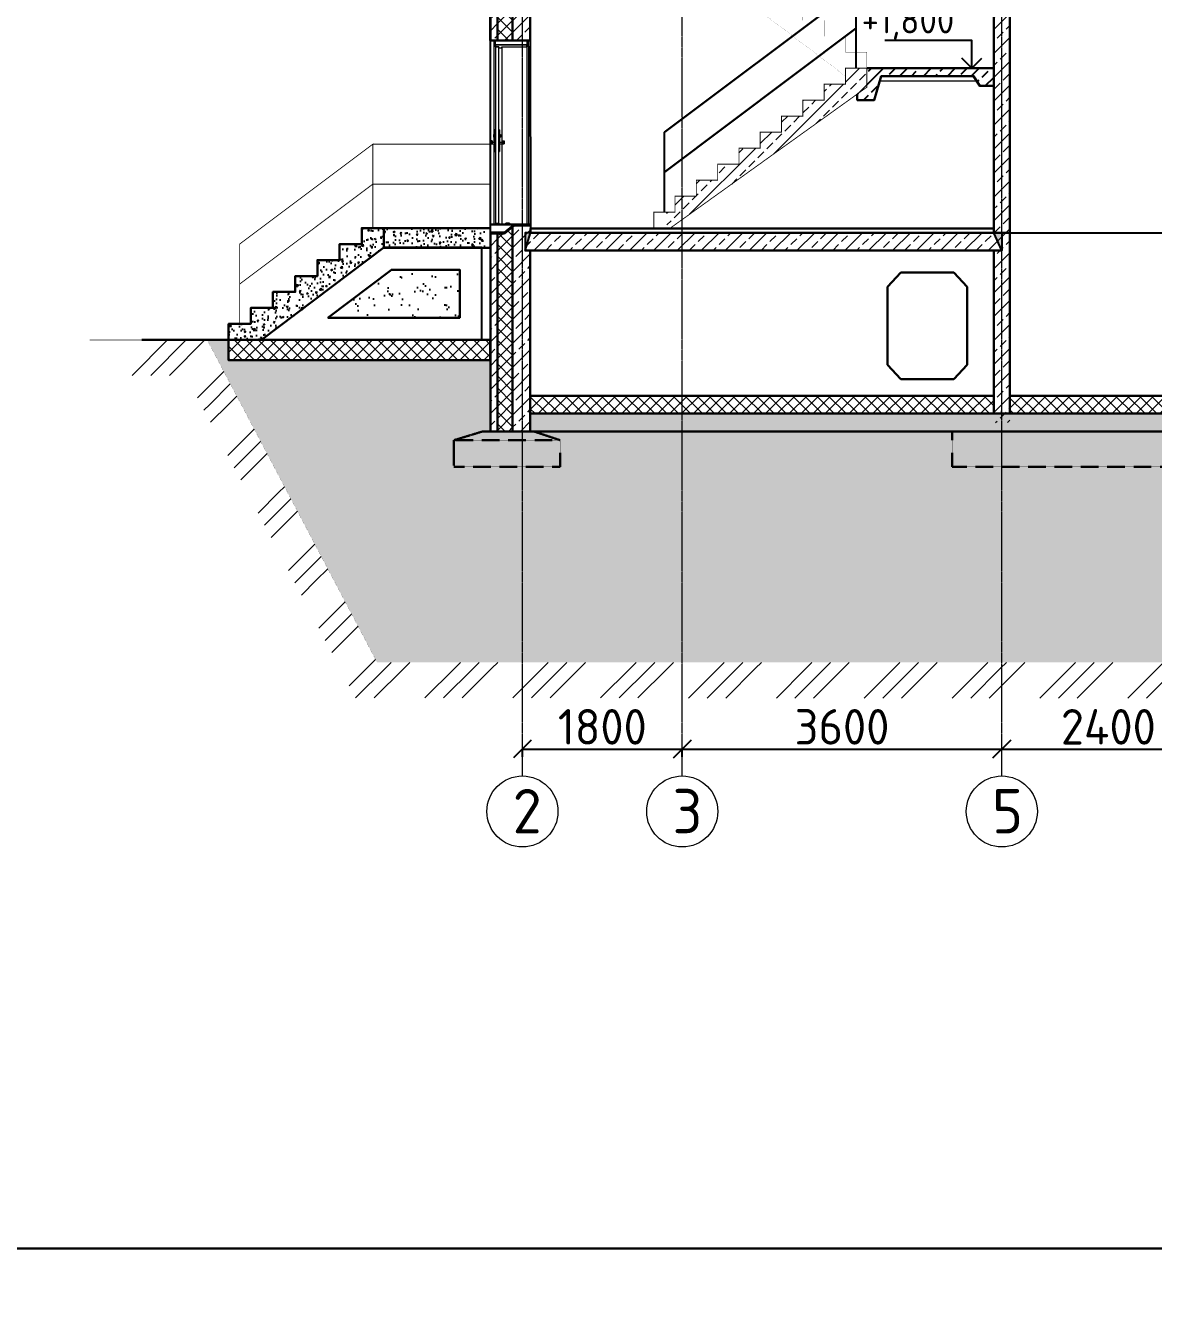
# Model space of a CAD drawing. Header units: millimetres. Extents: x -10163 to 1081624, y -5450 to 230390.
# Drawn here: x 362459 to 375158, y 43949 to 58468 of the extents above; entities that cross this region are included whole.
import ezdxf

# ---------------------------------------------------------------- set-up
doc = ezdxf.new("R2010")
doc.units = ezdxf.units.MM
doc.header["$PDMODE"] = 35
doc.linetypes.add('HIDDEN', pattern=[0.375, 0.25, -0.125])
doc.linetypes.add('Штрих-пунктир', pattern=[24, 20, -1.5, 1, -1.5])
for name, color, linetype, lineweight in [('0.09', 40, 'Continuous', 9), ('0.3', 40, 'Continuous', 30), ('A-DOOR', 250, 'Continuous', 9), ('A-DOOR-FRAM', 250, 'Continuous', 18)]:
    doc.layers.add(name, color=color, linetype=linetype, lineweight=lineweight)
doc.layers.add('0л_штриховка', color=7, linetype='Continuous', lineweight=9, transparency=0.2)
for name, color, linetype in [('0разрез', 7, 'Continuous'), ('Анкеровка', 30, 'Continuous'), ('Выноски', 130, 'Continuous'), ('заливка стен', 41, 'Continuous'), ('норм двкри', 60, 'Continuous'), ('Оси 2', 253, 'Continuous'), ('Стены1', 120, 'Continuous'), ('Фундамент', 30, 'Continuous'), ('Фундаменты', 40, 'Continuous')]:
    doc.layers.add(name, color=color, linetype=linetype)
doc.styles.add('ГОСТ', font='GOST Common.ttf', dxfattribs={"height": 400})
doc.dimstyles.new('ГОСТ', dxfattribs={"dimtxt": 400, "dimasz": 200, "dimexe": 0.18, "dimexo": 0.0625, "dimgap": 50, "dimtad": 1, "dimdec": 0, "dimzin": 0, "dimdsep": 46, "dimtxsty": 'ГОСТ', "dimblk": 'OBLIQUE', "dimcen": 0.09, "dimadec": 0, "dimazin": 0, "dimtfac": 1, "dimtdec": 0, "dimtofl": 0, "dimtmove": 0, "dimatfit": 3, "dimldrblk": 'NONE', "dimfxl": 1, "dimtolj": 1, "dimtzin": 0, "dimarcsym": 0})
pattern_1 = [(37.5, (-3941.53, -242.98), (-8.00016, 244.70662), [0, -193.04, 0, -215.9, 0, -206.375]), (7.5, (-3941.53, -242.98), (224.76164, 358.41255), [0, -104.14, 0, -173.99, 0, -66.675]), (327.5, (-4097.74, -242.98), (395.49619, 0.71859), [0, -63.5, 0, -228.6, 0, -298.45]), (317.5, (-4097.74, -242.98), (381.77823, 111.46466), [0, -31.75, 0, -149.86, 0, -171.45])]

# ---------------------------------------------------------------- blocks, each defined once
blk = doc.blocks.new('Дверь-Наружная-Двойная-Полное остекление-Деревянный_фасад - 1500 x 2000 мм-347512-Сечение 0')
at = {"layer": 'A-DOOR'}
for p, q in [((-10994, 2063), (-10994, 2006)), ((-10974, 2063), (-10994, 2063)), ((-10974, 2025), (-10974, 2063)), ((-10624, 2063), (-10624, 2025)), ((-10604, 2063), (-10624, 2063)), ((-10604, 2006), (-10604, 2063)), ((-10994, 2006), (-10974, 2006)), ((-10994, 2006), (-10994, 1012)), ((-10974, 2006), (-10974, 2019)), ((-10624, 2019), (-10624, 2006)), ((-10624, 2006), (-10604, 2006)), ((-10604, 2006), (-10604, 0)), ((-10974, 1064), (-10984, 1064)), ((-10984, 1039), (-10984, 1064)), ((-10984, 844), (-10984, 1039)), ((-10929, 1064), (-10939, 1064)), ((-10929, 1064), (-10929, 1039)), ((-10929, 1039), (-10929, 844)), ((-11034, 937), (-11034, 939)), ((-11014, 939), (-11034, 939)), ((-11034, 927), (-11034, 937)), ((-11014, 937), (-11034, 937)), ((-11034, 914), (-11034, 927)), ((-11014, 927), (-11034, 927)), ((-11034, 906), (-11034, 914)), ((-11034, 914), (-11014, 914)), ((-11034, 906), (-11014, 906)), ((-11014, 939), (-11014, 937)), ((-11014, 937), (-11014, 927)), ((-11014, 927), (-11014, 914)), ((-10984, 922), (-11014, 922)), ((-11014, 914), (-11014, 912)), ((-11014, 912), (-11014, 914)), ((-11014, 912), (-11014, 911)), ((-11014, 911), (-11014, 912)), ((-11014, 910), (-11014, 909)), ((-11014, 909), (-11014, 910)), ((-11014, 908), (-11014, 907)), ((-11014, 907), (-11014, 907)), ((-11014, 906), (-10984, 906)), ((-10994, 1005), (-10994, 1012)), ((-10994, 1012), (-10984, 1012)), ((-10984, 1005), (-10994, 1005)), ((-10994, 997), (-10994, 1005)), ((-10994, 989), (-10994, 997)), ((-10994, 989), (-10984, 989)), ((-10994, 982), (-10994, 989)), ((-10984, 982), (-10994, 982)), ((-10994, 982), (-10994, 922)), ((-10994, 907), (-10994, 0)), ((-10929, 1012), (-10919, 1012)), ((-10929, 982), (-10919, 982)), ((-10899, 922), (-10929, 922)), ((-10929, 906), (-10899, 906)), ((-10919, 1012), (-10919, 982)), ((-10899, 937), (-10899, 939)), ((-10899, 939), (-10879, 939)), ((-10899, 927), (-10899, 937)), ((-10899, 937), (-10879, 937)), ((-10899, 914), (-10899, 927)), ((-10899, 927), (-10879, 927)), ((-10899, 912), (-10899, 914)), ((-10899, 914), (-10879, 914)), ((-10899, 914), (-10899, 912)), ((-10899, 911), (-10899, 912)), ((-10899, 912), (-10899, 911)), ((-10899, 909), (-10899, 910)), ((-10899, 910), (-10899, 909)), ((-10899, 907), (-10899, 908)), ((-10899, 907), (-10899, 907)), ((-10899, 906), (-10879, 906)), ((-10879, 939), (-10879, 937)), ((-10879, 937), (-10879, 927)), ((-10879, 927), (-10879, 914)), ((-10879, 914), (-10879, 906)), ((-10984, 819), (-10984, 844)), ((-10984, 819), (-10974, 819)), ((-10939, 819), (-10929, 819)), ((-10929, 844), (-10929, 819)), ((-10856, 15), (-10882, 0)), ((-10821, 15), (-10856, 15)), ((-10796, 0), (-10821, 15)), ((-10882, 0), (-10796, 0))]:
    blk.add_line(p, q, dxfattribs=at)
at = {"layer": 'A-DOOR', "lineweight": 18}
for p, q in [((-10974, 2000), (-10974, 15)), ((-10939, 2000), (-10974, 2000)), ((-10939, 15), (-10939, 2000)), ((-10974, 15), (-10939, 15))]:
    blk.add_line(p, q, dxfattribs=at)
at = {"layer": 'A-DOOR-FRAM'}
for p, q in [((-10974, 2019), (-10974, 2025)), ((-10974, 2025), (-10624, 2025)), ((-10624, 2019), (-10974, 2019)), ((-10974, 2019), (-10974, 2000)), ((-10974, 2000), (-10939, 2000)), ((-10939, 2000), (-10939, 1987)), ((-10939, 1987), (-10904, 1987)), ((-10904, 1987), (-10904, 2000)), ((-10904, 2000), (-10624, 2000)), ((-10624, 2025), (-10624, 2019)), ((-10624, 2000), (-10624, 2019))]:
    blk.add_line(p, q, dxfattribs=at)
at = {"layer": 'A-DOOR-FRAM', "lineweight": 9}
for p, q in [((-10904, 1987), (-10904, 922)), ((-10624, 2000), (-10624, 0)), ((-10904, 907), (-10904, 0)), ((-10974, 15), (-10974, 0)), ((-10939, 15), (-10939, 0))]:
    blk.add_line(p, q, dxfattribs=at)
blk = doc.blocks.new('_Oblique')
at = {"color": 0, "linetype": 'ByBlock', "lineweight": -2}
blk.add_line((-0.5, -0.5), (0.5, 0.5), dxfattribs=at)
blk = doc.blocks.new('*D1026')
at = {"layer": 'Defpoints', "color": 0, "ltscale": 10, "transparency": 16777216}
for p in [(368053, 50237), (369853, 50324), (369853, 50237)]:
    blk.add_point(p, dxfattribs=at)
at = {"layer": 'Фундамент', "color": 0, "lineweight": -2, "ltscale": 10, "transparency": 16777216}
for p, q in [((368053, 50237), (368053, 50324)), ((368053, 50324), (369853, 50324)), ((369853, 50237), (369853, 50324))]:
    blk.add_line(p, q, dxfattribs=at)
at = {"layer": 'Фундамент', "color": 0, "lineweight": -2, "ltscale": 10, "transparency": 16777216, "xscale": 200, "yscale": 200, "zscale": 200, "rotation": 180}
blk.add_blockref('_Oblique', (368053, 50324), dxfattribs=at)
at = {"layer": 'Фундамент', "color": 0, "lineweight": -2, "ltscale": 10, "transparency": 16777216, "xscale": 200, "yscale": 200, "zscale": 200}
blk.add_blockref('_Oblique', (369853, 50324), dxfattribs=at)
at = {"layer": 'Фундамент', "color": 0, "ltscale": 10, "transparency": 16777216, "insert": (368953, 50574), "char_height": 400, "attachment_point": 5, "style": 'ГОСТ'}
blk.add_mtext('\\A1;1800', dxfattribs=at)
blk = doc.blocks.new('_None')
blk = doc.blocks.new('*D1027')
at = {"layer": 'Defpoints', "color": 0, "lineweight": -3, "ltscale": 10, "transparency": 16777216}
for p in [(369853, 50324), (373453, 50324), (373453, 50324)]:
    blk.add_point(p, dxfattribs=at)
at = {"layer": 'Фундамент', "color": 0, "lineweight": -2, "ltscale": 10, "transparency": 16777216}
for p, q in [((369853, 50324), (369853, 50324)), ((369853, 50324), (373453, 50324)), ((373453, 50324), (373453, 50324))]:
    blk.add_line(p, q, dxfattribs=at)
at = {"layer": 'Фундамент', "color": 0, "lineweight": -2, "ltscale": 10, "transparency": 16777216, "xscale": 200, "yscale": 200, "zscale": 200, "rotation": 180}
blk.add_blockref('_Oblique', (369853, 50324), dxfattribs=at)
at = {"layer": 'Фундамент', "color": 0, "lineweight": -2, "ltscale": 10, "transparency": 16777216, "xscale": 200, "yscale": 200, "zscale": 200}
blk.add_blockref('_Oblique', (373453, 50324), dxfattribs=at)
at = {"layer": 'Фундамент', "color": 0, "ltscale": 10, "transparency": 16777216, "insert": (371653, 50574), "char_height": 400, "attachment_point": 5, "style": 'ГОСТ'}
blk.add_mtext('\\A1;3600', dxfattribs=at)
blk = doc.blocks.new('*D1028')
at = {"layer": 'Defpoints', "color": 0, "lineweight": -3, "ltscale": 10, "transparency": 16777216}
for p in [(375853, 50424), (373453, 50324), (375853, 50324)]:
    blk.add_point(p, dxfattribs=at)
at = {"layer": 'Фундамент', "color": 0, "lineweight": -2, "ltscale": 10, "transparency": 16777216}
for p, q in [((375853, 50424), (375853, 50323)), ((373453, 50324), (373453, 50324)), ((373453, 50324), (375853, 50324))]:
    blk.add_line(p, q, dxfattribs=at)
at = {"layer": 'Фундамент', "color": 0, "lineweight": -2, "ltscale": 10, "transparency": 16777216, "xscale": 200, "yscale": 200, "zscale": 200, "rotation": 180}
blk.add_blockref('_Oblique', (373453, 50324), dxfattribs=at)
at = {"layer": 'Фундамент', "color": 0, "lineweight": -2, "ltscale": 10, "transparency": 16777216, "xscale": 200, "yscale": 200, "zscale": 200}
blk.add_blockref('_Oblique', (375853, 50324), dxfattribs=at)
at = {"layer": 'Фундамент', "color": 0, "ltscale": 10, "transparency": 16777216, "insert": (374653, 50574), "char_height": 400, "attachment_point": 5, "style": 'ГОСТ'}
blk.add_mtext('\\A1;2400', dxfattribs=at)
blk = doc.blocks.new('размер')
at = {"layer": 'Выноски'}
for points in [[(0, 0), (0, 311), (980, 311)], [(168, 0), (-151, 0)], [(0, 0), (-114, 114)], [(0, 0), (114, 114)]]:
    blk.add_lwpolyline(points, dxfattribs=at)

msp = doc.modelspace()

# ---------------------------------------------------------------- hatches: boundary and pattern name
h = msp.add_hatch()
h.set_pattern_fill('AR-SAND', color=256, scale=0.1)
h.set_pattern_definition([(37.5, (-11712.2292, -7448.154), (-0.16000313, 4.894132373), [0, -3.8608, 0, -4.318, 0, -4.1275]), (7.5, (-11712.229, -7448.154), (4.49523283, 7.16825101), [0, -2.0828, 0, -3.4798, 0, -1.3335]), (327.5, (-11715.3534, -7448.154), (7.909923702, 0.014371847), [0, -1.27, 0, -4.572, 0, -5.969]), (317.5, (-11715.3534, -7448.154), (7.63556452, 2.22929323), [0, -0.635, 0, -2.9972, 0, -3.429])])
h.paths.add_polyline_path([(368142.329, 56137.855), (368082.329, 56137.855), (368082.329, 55937.597)])
h = msp.add_hatch()
h.set_pattern_fill('AR-SAND', color=256, scale=0.1)
h.paths.add_polyline_path([(373453.024, 56137.855), (373363.024, 56137.855), (373453.024, 55937.597)])
at = {"layer": '0л_штриховка'}
h = msp.add_hatch(dxfattribs=at)
h.set_pattern_fill('ANSI33', color=256, scale=30)
h.paths.add_polyline_path([(373453.024, 54000.644), (373543.024, 54000.644), (373543.024, 56137.855), (373453.024, 56137.855)])
h.paths.add_polyline_path([(373543.024, 59790.143), (373453.024, 59790.143), (373453.024, 56137.855), (373543.024, 56137.855)])
h.paths.add_polyline_path([(373453.024, 59790.143), (373363.024, 59790.143), (373363.024, 56137.855), (373453.024, 56137.855)])
h.paths.add_polyline_path([(378853.024, 54000.644), (378943.024, 54000.644), (378943.024, 56137.855), (378853.024, 56137.855), (378853.024, 55989.885)])
h.paths.add_polyline_path([(378763.024, 54000.644), (378853.024, 54000.644), (378853.024, 55937.597), (378763.024, 55937.597)])
h.paths.add_polyline_path([(386563.024, 56137.855), (386653.024, 56137.855), (386653.024, 59542.773), (386563.024, 59542.773)])
h.paths.add_polyline_path([(373453.024, 55937.597), (373363.024, 55937.597), (373363.024, 54000.644), (373453.024, 54000.644)])
h.paths.add_polyline_path([(373363.024, 56137.855), (373453.024, 55937.597), (373453.024, 56137.855)])
h = msp.add_hatch(dxfattribs=at)
h.set_pattern_fill('ANSI33', color=256, scale=30)
h.paths.add_polyline_path([(367691.947, 58303.251), (367771.947, 58303.251), (367771.947, 59289.657), (367771.947, 59590.142), (367691.947, 59590.142), (367691.947, 59225.819)])
h.paths.add_polyline_path([(367941.947, 58303.251), (368053.024, 58303.251), (368053.024, 59590.142), (367941.947, 59590.142)])
h.paths.add_polyline_path([(368140.103, 59590.142), (368053.024, 59590.142), (368053.024, 58303.251), (368140.743, 58303.251)])
h = msp.add_hatch(dxfattribs=at)
h.set_pattern_fill('ANSI37', color=256, scale=30)
h.paths.add_polyline_path([(367941.947, 59590.142), (367771.947, 59590.142), (367771.947, 59234.571), (367771.947, 58303.251), (367941.947, 58303.251)])
h = msp.add_hatch(dxfattribs=at)
h.set_pattern_fill('ANSI33', color=256, scale=30)
h.paths.add_polyline_path([(371211.999, 57630.142), (371211.999, 57450.142), (370971.999, 57450.142), (370971.999, 57270.142), (370731.999, 57270.142), (370731.999, 57090.142), (370491.999, 57090.142), (370491.999, 56910.142), (370251.999, 56910.142), (370251.999, 56730.142), (370011.999, 56730.142), (370011.999, 56550.142), (369771.999, 56550.142), (369771.999, 56370.142), (369676.956, 56370.142), (369682.678, 56163.812), (371931.999, 57775.918), (371931.999, 57990.142), (371691.999, 57990.142), (371691.999, 57810.142), (371451.999, 57810.142), (371451.999, 57630.142)])
at = {"layer": '0л_штриховка', "lineweight": -3}
h = msp.add_hatch(dxfattribs=at)
h.set_pattern_fill('ANSI33', color=256, scale=30)
h.paths.add_polyline_path([(373363.024, 57990.142), (371931.999, 57990.142), (371931.999, 57775.918), (371823.601, 57698.228), (371823.601, 57631.108), (372015.94, 57631.108), (372078.829, 57846.024), (372095.182, 57901.907), (373135.016, 57901.907), (373204.524, 57790.141), (373363.024, 57790.141)])
at = {"layer": '0л_штриховка'}
h = msp.add_hatch(dxfattribs=at)
h.set_pattern_fill('ANSI33', color=256, scale=30)
h.paths.add_polyline_path([(367941.775, 53900.644), (368053.024, 53900.644), (368053.024, 56220.644), (367961.775, 56220.644), (367941.775, 56204.132)])
h.paths.add_polyline_path([(368053.024, 53900.644), (368141.775, 53900.644), (368141.775, 56020.644), (368141.681, 56220.644), (368053.024, 56220.644)])
h.paths.add_polyline_path([(367771.775, 55670.847), (367771.775, 56129.825), (367691.775, 56129.825), (367691.775, 55607.009), (367691.775, 53900.644), (367771.775, 53900.644)])
h = msp.add_hatch(dxfattribs=at)
h.set_pattern_fill('ANSI37', color=256, scale=30)
h.paths.add_polyline_path([(391058.123, 54300.644), (389743.024, 54300.644), (389743.024, 54100.644), (391058.123, 54100.644)])
h.paths.add_polyline_path([(369853.024, 54300.644), (368141.775, 54300.644), (368141.775, 54100.644), (369853.024, 54100.644)])
h.paths.add_polyline_path([(371053.024, 54300.644), (369853.024, 54300.644), (369853.024, 54100.644), (371053.024, 54100.644)])
h.paths.add_polyline_path([(373363.024, 54300.644), (371053.024, 54300.644), (371053.024, 54100.644), (372183.024, 54100.644), (373363.024, 54100.644)])
h.paths.add_polyline_path([(375853.024, 54300.644), (373543.024, 54300.644), (373543.024, 54100.644), (375853.024, 54100.644)])
h.paths.add_polyline_path([(378763.024, 54300.644), (376243.024, 54300.644), (376243.024, 54100.644), (377583.024, 54100.644), (378763.024, 54100.644)])
h.paths.add_polyline_path([(376123.024, 54300.644), (375853.024, 54300.644), (375853.024, 54100.644), (376123.024, 54100.644)])
h.paths.add_polyline_path([(381253.024, 54300.644), (378943.024, 54300.644), (378943.024, 54100.644), (381253.024, 54100.644)])
h.paths.add_polyline_path([(384163.024, 54300.644), (381253.024, 54300.644), (381253.024, 54100.644), (384163.024, 54100.644)])
h.paths.add_polyline_path([(386563.024, 54300.644), (384343.024, 54300.644), (384343.024, 54100.644), (386563.024, 54100.644)])
h.paths.add_polyline_path([(389563.024, 54300.644), (386743.024, 54300.644), (386743.024, 54100.644), (389563.024, 54100.644)])
h.paths.add_polyline_path([(367941.775, 56204.132), (367851.775, 56129.825), (367771.775, 56129.825), (367771.775, 55615.761), (367771.775, 53900.644), (367941.775, 53900.644)])
h = msp.add_hatch(dxfattribs=at)
h.set_pattern_fill('ANSI33', color=256, scale=30)
h.paths.add_polyline_path([(369853.024, 56137.855), (368142.329, 56137.855), (368082.329, 55937.597), (369853.024, 55937.597)])
h.paths.add_polyline_path([(373363.024, 56137.855), (369853.024, 56137.855), (369853.024, 55937.597), (373453.024, 55937.597)])
at = {"layer": '0л_штриховка', "lineweight": 9, "ltscale": 10}
h = msp.add_hatch(dxfattribs=at)
h.set_pattern_fill('GOST_GROUND', color=256, scale=70)
h.set_pattern_definition([(45, (-3941.5, -243), (989.9495, 0), [1400]), (45, (-3731.5, -243), (989.9495, 0), [1400]), (45, (-3521.5, -243), (989.9495, 0), [1400])])
h.paths.add_polyline_path([(364501.344, 54930.143), (363499.663, 54930.143), (363499.663, 54530.143), (364260.057, 54530.143), (365546.617, 52090.143), (365998.815, 52090.143)])
h.paths.add_polyline_path([(365998.815, 52090.143), (365546.617, 52090.143), (366174.639, 50899.08), (368053.024, 50899.08), (368053.024, 51299.08), (366415.926, 51299.08)])
h.paths.add_polyline_path([(392549.192, 52082.388), (392552.162, 52090.143), (392249.2, 51299.08), (368053.024, 51299.08), (368053.024, 50899.08), (392093.038, 50891.324)])
h.paths.add_polyline_path([(393486.634, 54530.143), (394767.942, 54530.143), (394767.942, 54930.143), (393639.826, 54930.143), (392552.162, 52090.143)])
at = {"layer": '0л_штриховка'}
h = msp.add_hatch(dxfattribs=at)
h.set_pattern_fill('ANSI37', color=256, scale=30)
h.paths.add_polyline_path([(364743.337, 54930.143), (364743.337, 54701.181), (367690.647, 54701.181), (367690.647, 54930.143)])
h = msp.add_hatch(dxfattribs=at)
h.set_pattern_fill('ANSI33', color=256, scale=30)
h.paths.add_polyline_path([(391358.123, 54100.644), (391158.123, 54100.644), (391158.123, 53900.645), (391358.123, 53900.645)])
h.paths.add_polyline_path([(369853.024, 54100.644), (368141.775, 54100.644), (368141.775, 53900.644), (368185.962, 53900.644), (369853.024, 53900.644)])
h.paths.add_polyline_path([(373453.024, 54100.644), (373363.024, 54100.644), (369853.024, 54100.644), (369853.024, 53900.644), (372853.024, 53900.644), (373453.024, 53900.644)])
h.paths.add_polyline_path([(375853.024, 54100.644), (373543.024, 54100.644), (373453.024, 54100.644), (373453.024, 53900.644), (375853.024, 53900.644)])
h.paths.add_polyline_path([(378853.024, 54100.644), (378763.024, 54100.644), (375853.024, 54100.644), (375853.024, 53900.644), (378853.024, 53900.644)])
h.paths.add_polyline_path([(381253.024, 54100.644), (378853.024, 54100.644), (378853.024, 53900.644), (381253.024, 53900.644)])
h.paths.add_polyline_path([(384253.024, 54100.644), (384163.024, 54100.644), (381253.024, 54100.644), (381253.024, 53900.644), (384253.024, 53900.644)])
h.paths.add_polyline_path([(386563.024, 54100.644), (384253.024, 54100.644), (384253.024, 53900.644), (386563.024, 53900.644)])
h.paths.add_polyline_path([(389563.024, 54100.644), (386743.024, 54100.644), (386743.024, 53900.644), (386953.024, 53900.644), (389563.024, 53900.644)])
h.paths.add_polyline_path([(391058.123, 54100.644), (389743.024, 54100.644), (389743.024, 53900.644), (391058.123, 53900.645)])
h = msp.add_hatch(dxfattribs=at)
h.set_pattern_fill('ANSI33', color=256, scale=30)
h.paths.add_polyline_path([(375853.024, 53900.644), (373453.024, 53900.644), (373453.024, 53500.644), (375853.024, 53500.644)])
h.paths.add_polyline_path([(376473.798, 53900.644), (375853.024, 53900.644), (375853.024, 53500.644), (376473.798, 53500.644)])
h.paths.add_polyline_path([(373453.024, 53900.644), (372895.106, 53900.644), (372895.106, 53500.644), (373453.024, 53500.644)])
h.paths.add_polyline_path([(368478.707, 53800.644), (368053.024, 53800.644), (368053.024, 53500.644), (368478.707, 53500.644)])
h.paths.add_polyline_path([(368053.024, 53800.644), (367278.707, 53800.644), (367278.707, 53500.644), (368053.024, 53500.644)])
h.paths.add_polyline_path([(368053.024, 53900.644), (367607.34, 53900.644), (367278.707, 53800.644), (368053.024, 53800.644)])
h.paths.add_polyline_path([(368178.707, 53900.644), (368053.024, 53900.644), (368053.024, 53800.644), (368478.707, 53800.644)])
h.paths.add_polyline_path([(381253.024, 53900.644), (378853.024, 53900.644), (378853.024, 53500.644), (381253.024, 53500.644)])
h.paths.add_polyline_path([(378853.024, 53900.644), (378475.09, 53900.644), (378475.09, 53500.644), (378853.024, 53500.644)])
h.paths.add_polyline_path([(384253.024, 53900.644), (381253.024, 53900.644), (381253.024, 53500.644), (384253.024, 53500.644)])
h.paths.add_polyline_path([(384717.9, 53900.644), (384253.024, 53900.644), (384253.024, 53500.644), (384717.9, 53500.644)])
h.paths.add_polyline_path([(387253.024, 53800.644), (386653.024, 53800.644), (386653.024, 53500.644), (387253.024, 53500.644)])
h.paths.add_polyline_path([(386653.024, 53800.644), (386053.024, 53800.644), (386053.024, 53500.644), (386653.024, 53500.644)])
h.paths.add_polyline_path([(386653.024, 53900.644), (386563.024, 53900.644), (386381.657, 53900.644), (386053.024, 53800.644), (386653.024, 53800.644)])
h.paths.add_polyline_path([(386953.024, 53900.644), (386653.024, 53900.644), (386653.024, 53800.644), (387253.024, 53800.644)])
h.paths.add_polyline_path([(389653.024, 53800.644), (389053.024, 53800.644), (389053.024, 53500.644), (389653.024, 53500.644)])
h.paths.add_polyline_path([(390253.024, 53800.644), (389653.024, 53800.644), (389653.024, 53500.644), (390253.024, 53500.644)])
h.paths.add_polyline_path([(389953.024, 53900.644), (389653.024, 53900.644), (389653.024, 53800.644), (390253.024, 53800.644)])
h.paths.add_polyline_path([(389653.024, 53900.644), (389381.657, 53900.644), (389053.024, 53800.644), (389653.024, 53800.644)])
at = {"layer": '0разрез'}
h = msp.add_hatch(dxfattribs=at)
h.set_pattern_fill('AR-SAND', color=256, scale=5)
h.set_pattern_definition(pattern_1)
h.paths.add_polyline_path([(366577.09, 55719.998), (365861.794, 55180.143), (367346.047, 55180.143), (367346.047, 55719.998)])
h = msp.add_hatch(dxfattribs=at)
h.set_pattern_fill('AR-SAND', color=256, scale=5)
h.set_pattern_definition(pattern_1)
h.paths.add_polyline_path([(367278.707, 53800.644), (367607.34, 53900.644), (367691.775, 53900.644), (367691.775, 54701.181), (364743.337, 54701.181), (364743.337, 54930.143), (364501.344, 54930.143), (365998.815, 52090.143), (368053.024, 52090.143), (368053.024, 53500.644), (367278.707, 53500.644)])
h.paths.add_polyline_path([(368053.024, 52090.143), (365998.815, 52090.143), (366415.926, 51299.08), (368053.024, 51299.08)])
h.paths.add_polyline_path([(369853.024, 53900.644), (368178.707, 53900.644), (368478.707, 53800.644), (368478.707, 53500.644), (368053.024, 53500.644), (368053.024, 52090.143), (369853.024, 52090.143)])
h.paths.add_polyline_path([(369853.024, 52090.143), (368053.024, 52090.143), (368053.024, 51299.08), (369853.024, 51299.08)])
h.paths.add_polyline_path([(373453.024, 53500.644), (372895.106, 53500.644), (372895.106, 53900.644), (372853.024, 53900.644), (369853.024, 53900.644), (369853.024, 52090.143), (373453.024, 52090.143)])
h.paths.add_polyline_path([(373453.024, 52090.143), (369853.024, 52090.143), (369853.024, 51299.08), (373453.024, 51299.08)])
h.paths.add_polyline_path([(375853.024, 53500.644), (373453.024, 53500.644), (373453.024, 52090.143), (375853.024, 52090.143)])
h.paths.add_polyline_path([(375853.024, 52090.143), (373453.024, 52090.143), (373453.024, 51299.08), (375853.024, 51299.08)])
h.paths.add_polyline_path([(378853.024, 53500.644), (378475.09, 53500.644), (378475.09, 53900.644), (376473.798, 53900.644), (376473.798, 53500.644), (375853.024, 53500.644), (375853.024, 52090.143), (378853.024, 52090.143)])
h.paths.add_polyline_path([(378853.024, 52090.143), (375853.024, 52090.143), (375853.024, 51299.08), (378853.024, 51299.08)])
h.paths.add_polyline_path([(381253.024, 53500.644), (378853.024, 53500.644), (378853.024, 52090.143), (381253.024, 52090.143)])
h.paths.add_polyline_path([(381253.024, 52090.143), (378853.024, 52090.143), (378853.024, 51299.08), (381253.024, 51299.08)])
h.paths.add_polyline_path([(384253.024, 53500.644), (381253.024, 53500.644), (381253.024, 52090.143), (384253.024, 52090.143)])
h.paths.add_polyline_path([(384253.024, 52090.143), (381253.024, 52090.143), (381253.024, 51299.08), (384253.024, 51299.08)])
h.paths.add_polyline_path([(386653.024, 53500.644), (386053.024, 53500.644), (386053.024, 53800.644), (386381.657, 53900.644), (384717.9, 53900.644), (384717.9, 53500.644), (384253.024, 53500.644), (384253.024, 52090.143), (386653.024, 52090.143)])
h.paths.add_polyline_path([(386653.024, 52090.143), (384253.024, 52090.143), (384253.024, 51299.08), (386653.024, 51299.08)])
h.paths.add_polyline_path([(389653.024, 53500.644), (389053.024, 53500.644), (389053.024, 53800.644), (389381.657, 53900.644), (386953.024, 53900.644), (387253.024, 53800.644), (387253.024, 53500.644), (386653.024, 53500.644), (386653.024, 52090.143), (389653.024, 52090.143)])
h.paths.add_polyline_path([(389653.024, 52090.143), (386653.024, 52090.143), (386653.024, 51299.08), (389653.024, 51299.08)])
h.paths.add_polyline_path([(391158.123, 53900.645), (389953.023, 53900.644), (390253.024, 53800.644), (390253.024, 53500.644), (389653.024, 53500.644), (389653.024, 52090.143), (391158.123, 52090.143)])
h.paths.add_polyline_path([(391158.123, 52090.143), (389653.024, 52090.143), (389653.024, 51299.08), (391158.123, 51299.08)])
h.paths.add_polyline_path([(392552.162, 52090.143), (391158.123, 52090.143), (391158.123, 51299.08), (392249.2, 51299.08)])
h.paths.add_polyline_path([(393639.826, 54930.143), (391358.123, 54930.143), (391358.123, 53900.645), (391158.123, 53900.645), (391158.123, 52090.143), (392552.162, 52090.143)])
at = {"layer": 'Фундаменты'}
h = msp.add_hatch(dxfattribs=at)
h.set_pattern_fill('AR-CONC', color=256)
h.set_pattern_definition([(50, (-951.53, -242.98), (182.18467, -15.939086), [19.05, -209.55]), (355, (-951.53, -242.98), (-35.24342, 191.056845), [15.24, -167.64058]), (100.451445, (-936.35, -244.3), (146.94125, 175.11775), [16.19001, -178.090245]), (46.1842, (-951.53, -192.18), (271.07904, -42.04233), [28.575, -314.325]), (96.63556, (-928.94, -195.68), (237.40413, 247.42612), [24.28502, -267.1356]), (351.18415, (-951.53, -192.18), (237.40413, 247.42612), [22.85997, -251.45973]), (21, (-926.13, -204.88), (151.61439, -102.2652), [19.05, -209.55]), (326, (-926.13, -204.88), (61.80203, 184.18797), [15.24, -167.64]), (71.451445, (-913.5, -213.4), (213.41642, 81.92277), [16.19001, -178.08994]), (37.5, (-951.534, -242.98), (3.088603, 84.555039), [0, -165.608, 0, -170.18, 0, -168.275]), (7.5, (-951.53, -242.98), (66.819663, 100.180575), [0, -97.028, 0, -161.798, 0, -64.135]), (327.5, (-1008.176, -242.98), (135.590595, -5.728744), [0, -63.5, 0, -198.12, 0, -262.89]), (317.5, (-1033.58, -242.98), (148.12918, 25.42649), [0, -82.55, 0, -131.572, 0, -186.69])])
h.paths.add_polyline_path([(366493.337, 55969.998), (366493.337, 56190.143), (366243.337, 56190.143), (366243.337, 56010.143), (365993.337, 56010.143), (365993.337, 55830.143), (365743.337, 55830.143), (365743.337, 55650.143), (365493.337, 55650.143), (365493.337, 55470.143), (365243.337, 55470.143), (365243.337, 55290.143), (364993.337, 55290.143), (364993.337, 55110.143), (364743.337, 55110.143), (364743.337, 54930.143), (365115.552, 54930.143)])
h.paths.add_polyline_path([(367637.487, 55965.594), (367637.13, 56190.143), (366493.337, 56190.143), (366493.337, 55969.998), (367596.047, 55969.998), (367596.047, 55965.594)])

# ---------------------------------------------------------------- linework, layer by layer
at = {"ltscale": 10}
for p, q in [((371811.999, 57990.142), (371811.999, 58890.142)), ((371811.999, 57990.142), (371811.999, 58440.142)), ((369651.999, 56370.142), (369651.999, 57270.142)), ((369651.999, 56370.142), (369651.999, 56820.142))]:
    msp.add_line(p, q, dxfattribs=at)
at = {"ltscale": 10, "const_width": 10}
for points in [[(364868.337, 55110.143), (364868.337, 56010.143), (366368.337, 57135.143), (366368.337, 56190.143)], [(366368.337, 57135.143), (367691.18, 57135.143)], [(364868.337, 55560.143), (366368.337, 56685.143)], [(366368.337, 56685.143), (367691.18, 56685.143)], [(369531.999, 56190.142), (369531.999, 56184.967)]]:
    msp.add_lwpolyline(points, dxfattribs=at)
for points in [[(368142.329, 56137.855), (368082.329, 56137.855), (368082.329, 55937.597), (368142.329, 56137.855)], [(373363.024, 56137.855), (373453.024, 56137.855), (373453.024, 55937.597), (373363.024, 56137.855)]]:
    msp.add_lwpolyline(points)
at = {"layer": '0.09', "lineweight": 9, "ltscale": 10}
msp.add_line((372078.829, 57846.024), (373169.77, 57846.024), dxfattribs=at)
at = {"layer": '0.09', "lineweight": 9, "ltscale": 10, "const_width": 1}
for points in [[(371811.999, 58170.142), (371811.999, 59070.142), (369651.999, 60690.142), (369651.999, 59970.143)], [(371931.999, 57990.142), (371931.999, 58170.142), (371691.999, 58170.142), (371691.999, 58350.142), (371451.999, 58350.142), (371451.999, 58530.142), (371211.999, 58530.142), (371211.999, 58710.142), (370971.999, 58710.142), (370971.999, 58890.142), (370731.999, 58890.142), (370731.999, 59070.142), (370491.999, 59070.142), (370491.999, 59250.142), (370251.999, 59250.142), (370251.999, 59430.142), (370011.999, 59430.142), (370011.999, 59610.142), (369771.999, 59610.142), (369771.999, 59790.142), (369719.415, 59790.142)], [(369615.688, 59479.068), (371691.999, 57900.142)]]:
    msp.add_lwpolyline(points, dxfattribs=at)
at = {"layer": '0.3', "lineweight": 30}
for p, q in [((367941.947, 59590.142), (367941.947, 58303.251)), ((368141.947, 59639.454), (368141.947, 58303.251)), ((367691.947, 59289.657), (367691.947, 58303.251)), ((367771.947, 59289.657), (367771.947, 58303.251)), ((367961.775, 56231.463), (367851.775, 56140.644)), ((367961.775, 56220.644), (367851.775, 56129.825)), ((367941.775, 56204.132), (367941.775, 53900.644)), ((368141.78, 56220.644), (367961.775, 56220.644)), ((367851.775, 56140.644), (367691.775, 56140.644)), ((367851.775, 56129.825), (367691.775, 56129.825)), ((367691.775, 56129.825), (367691.775, 55607.009)), ((367771.775, 56129.825), (367771.775, 55615.761)), ((368141.775, 55937.597), (368141.775, 53900.644)), ((367691.775, 55670.847), (367691.775, 53900.644)), ((367771.775, 55670.847), (367771.775, 53900.644))]:
    msp.add_line(p, q, dxfattribs=at)
at = {"layer": '0.3', "ltscale": 10}
for p, q in [((371811.999, 58890.142), (369651.999, 57270.142)), ((371811.999, 58440.142), (369651.999, 56820.142)), ((368185.962, 53900.644), (372853.024, 53900.644)), ((372853.024, 53900.644), (386563.024, 53900.644))]:
    msp.add_line(p, q, dxfattribs=at)
at = {"layer": '0.3'}
for p, q in [((368141.775, 56231.463), (367961.775, 56231.463)), ((372163.937, 55528.571), (372316.361, 55688.927)), ((372316.361, 55688.927), (372911.514, 55688.927)), ((373063.937, 55528.571), (372911.514, 55688.927)), ((372163.937, 55528.571), (372163.937, 54649.283)), ((373063.937, 54649.283), (373063.937, 55528.571)), ((367643.024, 54930.143), (363767.668, 54930.143)), ((372163.937, 54649.283), (372316.361, 54488.927)), ((373063.937, 54649.283), (372911.514, 54488.927)), ((372316.361, 54488.927), (372911.514, 54488.927)), ((368141.775, 54300.644), (373363.024, 54300.644)), ((373543.024, 54300.644), (376123.024, 54300.644)), ((368143.024, 54100.644), (373363.024, 54100.644)), ((368143.024, 54100.644), (372183.024, 54100.644)), ((373441.9, 54120.644), (373453.024, 54120.644)), ((373543.024, 54100.644), (386563.024, 54100.644)), ((373543.024, 54100.644), (377583.024, 54100.644)), ((368185.962, 53900.644), (367607.34, 53900.644))]:
    msp.add_line(p, q, dxfattribs=at)
at = {"layer": '0.3', "linetype": 'HIDDEN'}
for p, q in [((367278.707, 53800.644), (367607.34, 53900.644)), ((368178.707, 53900.644), (368478.707, 53800.644))]:
    msp.add_line(p, q, dxfattribs=at)
at = {"layer": '0.3', "lineweight": 30}
for points in [[(373543.024, 59789.526), (373543.024, 59790.143), (373363.024, 59790.143), (373363.024, 56137.855), (373543.024, 56137.855), (373543.024, 59790.143)], [(367691.18, 58303.251), (368141.952, 58303.251)], [(371823.601, 57698.228), (371823.601, 57631.108), (372015.94, 57631.108), (372095.182, 57901.907), (373135.016, 57901.907), (373204.524, 57790.141), (373363.024, 57790.141), (373363.024, 57990.142), (371931.999, 57990.142)], [(367691.18, 56231.463), (368143.024, 56231.463)], [(368081.697, 55937.597), (373453.024, 55937.597), (373453.024, 55937.597)]]:
    msp.add_lwpolyline(points, dxfattribs=at)
at = {"layer": '0.3', "ltscale": 10, "const_width": 10}
for points in [[(369651.999, 56370.142), (369651.999, 57270.142), (371811.999, 58890.142), (371811.999, 57990.142)], [(369651.999, 56820.142), (371811.999, 58440.142)], [(369712.196, 56184.967), (371931.999, 57775.918), (371931.999, 57990.142)]]:
    msp.add_lwpolyline(points, dxfattribs=at)
at = {"layer": '0.3', "ltscale": 10}
for points in [[(369531.999, 56190.142, 10, 10, 0), (369531.999, 56370.142, 10, 10, 0), (369771.999, 56370.142, 10, 10, 0), (369771.999, 56550.142, 10, 10, 0), (370011.999, 56550.142, 10, 10, 0), (370011.999, 56730.142, 10, 10, 0), (370251.999, 56730.142, 10, 10, 0), (370251.999, 56910.142, 10, 10, 0), (370491.999, 56910.142, 10, 10, 0), (370491.999, 57090.142, 10, 10, 0), (370731.999, 57090.142, 10, 10, 0), (370731.999, 57270.142, 10, 10, 0), (370971.999, 57270.142, 10, 10, 0), (370971.999, 57450.142, 10, 10, 0), (371211.999, 57450.142, 10, 10, 0), (371211.999, 57630.142, 10, 10, 0), (371451.999, 57630.142, 10, 10, 0), (371451.999, 57810.142, 10, 10, 0), (371691.999, 57810.142, 10, 10, 0), (371691.999, 57990.142, 10, 10, 0), (371931.999, 57990.142, 0, 0, 0)], [(363179.486, 54930.143, 10, 10, 0), (364501.344, 54930.143, 1, 1, 0), (366415.926, 51299.08, 1, 1, 0), (392249.2, 51299.08, 1, 1, 0), (393639.826, 54930.143, 10, 10, 0), (394767.942, 54930.143, 0, 0, 0)]]:
    msp.add_lwpolyline(points, format="xyseb", dxfattribs=at)
at = {"layer": '0.3'}
for points in [[(366493.337, 56190.143), (366243.337, 56190.143), (366243.337, 56010.143), (365993.337, 56010.143), (365993.337, 55830.143), (365743.337, 55830.143), (365743.337, 55650.143), (365493.337, 55650.143), (365493.337, 55470.143), (365243.337, 55470.143), (365243.337, 55290.143), (364993.337, 55290.143), (364993.337, 55110.143), (364743.337, 55110.143), (364743.337, 54930.143), (365115.552, 54930.143), (366493.337, 55969.998)], [(365861.794, 55180.143), (367346.047, 55180.143), (367346.047, 55719.998), (366577.09, 55719.998)], [(364743.337, 54930.143), (367690.647, 54930.143), (367690.647, 54701.181), (364743.337, 54701.181)]]:
    msp.add_lwpolyline(points, close=True, dxfattribs=at)
for points in [[(367691.775, 55965.594), (366493.337, 55965.594), (366493.337, 56190.143), (367691.775, 56190.143)], [(373363.024, 55937.597), (373363.024, 54100.644), (373543.024, 54100.644), (373543.024, 56190.143)]]:
    msp.add_lwpolyline(points, dxfattribs=at)
at = {"layer": '0.3', "lineweight": 30}
msp.add_lwpolyline([(368142.329, 56137.855), (373363.024, 56137.855), (373363.024, 56184.967), (368142.329, 56184.967)], close=True, dxfattribs=at)
at = {"layer": '0.3', "linetype": 'HIDDEN'}
for points in [[(372895.106, 53500.644), (376473.798, 53500.644), (376473.798, 53900.644), (372895.106, 53900.644)], [(367278.707, 53500.644), (368478.707, 53500.644), (368478.707, 53800.644), (367278.707, 53800.644)]]:
    msp.add_lwpolyline(points, close=True, dxfattribs=at)
at = {"layer": '0разрез'}
for p, q in [((367691.18, 58303.251), (367691.18, 56231.463)), ((368141.952, 58303.251), (368142.337, 56137.855)), ((367691.775, 56129.825), (367691.775, 56231.463)), ((373543.024, 56137.855), (376123.024, 56137.855))]:
    msp.add_line(p, q, dxfattribs=at)
at = {"layer": 'Анкеровка'}
msp.add_lwpolyline([(276400, -5250), (380890, -5250), (380890, 44700), (276400, 44700)], close=True, dxfattribs=at)
at = {"layer": 'заливка стен'}
msp.add_lwpolyline([(350980, 44700), (407480.239, 44700), (407480.239, 116142.706), (350980, 116142.706)], close=True, dxfattribs=at)
at = {"layer": 'Оси 2', "linetype": 'Штрих-пунктир', "lineweight": 9}
for p, q in [((368053.024, 58303.251), (368053.024, 99483.752)), ((368053.024, 50020.924), (368053.024, 78672.607)), ((369853.024, 50020.924), (369853.024, 78672.607))]:
    msp.add_line(p, q, dxfattribs=at)
at = {"layer": 'Оси 2', "color": 9, "linetype": 'Штрих-пунктир', "lineweight": 9, "true_color": 0xc7c8ca}
for q in [(373453.024, 78672.607), (373453.024, 78622.607)]:
    msp.add_line((373453.024, 50020.924), q, dxfattribs=at)
at = {"layer": 'Оси 2', "lineweight": 9}
for centre in [(368053.024, 49620.924), (369853.024, 49620.924)]:
    msp.add_circle(centre, 400, dxfattribs=at)
at = {"layer": 'Оси 2', "color": 9, "lineweight": 9, "true_color": 0xc7c8ca}
msp.add_circle((373453.024, 49620.924), 400, dxfattribs=at)
at = {"layer": 'Стены1'}
for points in [[(367691.18, 58303.251), (367691.18, 59590.142)], [(368140.743, 58303.251), (368140.103, 59590.141)], [(373543.024, 56137.855), (373363.024, 56137.855)]]:
    msp.add_lwpolyline(points, dxfattribs=at)
at = {"layer": 'Фундаменты', "linetype": 'HIDDEN', "ltscale": 5}
msp.add_line((368178.707, 53900.644), (367607.34, 53900.644), dxfattribs=at)
at = {"layer": 'Фундаменты'}
msp.add_lwpolyline([(365115.552, 54930.143), (367596.047, 54930.143), (367596.047, 55969.998), (366493.337, 55969.998), (365115.552, 54930.143)], dxfattribs=at)

# ---------------------------------------------------------------- block references
at = {"layer": 'Выноски', "xscale": -1}
msp.add_blockref('размер', (373115.001, 57990.142), dxfattribs=at)
at = {"layer": 'норм двкри', "lineweight": 18}
msp.add_blockref('Дверь-Наружная-Двойная-Полное остекление-Деревянный_фасад - 1500 x 2000 мм-347512-Сечение 0', (378725.506, 56231.464), dxfattribs=at)

# ---------------------------------------------------------------- texts
at = {"layer": 'Выноски', "insert": (372917.511, 58682.185), "char_height": 300, "attachment_point": 3, "style": 'ГОСТ'}
msp.add_mtext_dynamic_manual_height_columns('+1,800', width=1172.88776, gutter_width=2000, heights=[0], dxfattribs=at)
at = {"layer": 'Оси 2', "lineweight": 9, "char_height": 500, "attachment_point": 1, "style": 'ГОСТ'}
for s, insert in [('2', (367943.658, 49874.646)), ('3', (369743.658, 49874.646))]:
    msp.add_mtext_dynamic_manual_height_columns(s, width=529.33393, gutter_width=12.5, heights=[0], dxfattribs=dict(at, insert=insert))
at = {"layer": 'Оси 2', "color": 9, "lineweight": 9, "true_color": 0xc7c8ca, "insert": (373343.658, 49874.646), "char_height": 500, "attachment_point": 1, "style": 'ГОСТ'}
msp.add_mtext_dynamic_manual_height_columns('5', width=529.33393, gutter_width=12.5, heights=[0], dxfattribs=at)

# ---------------------------------------------------------------- dimensions: what is measured, and where the dimension line sits
at = {"layer": 'Фундамент', "ltscale": 10}
dim = msp.add_linear_dim(base=(369853.024, 50323.64), p1=(368053.024, 50237.198), p2=(369853.024, 50237.198), dimstyle='ГОСТ', dxfattribs=at)
dim.commit()
dim.dimension.update_dxf_attribs({"geometry": '*D1026', "text_midpoint": (368953.024, 50573.64)})
for base, p1, p2, picture, middle in [((373453.024, 50323.64), (369853.024, 50323.64), (373453.024, 50323.64), '*D1027', (371653.024, 50573.64)), ((375853.024, 50323.64), (373453.024, 50323.64), (375853.024, 50423.64), '*D1028', (374653.024, 50573.64))]:
    dim = msp.add_linear_dim(base=base, p1=p1, p2=p2, dimstyle='ГОСТ', override={"dimtmove": 1}, dxfattribs=at)
    dim.commit()
    dim.dimension.update_dxf_attribs({"geometry": picture, "text_midpoint": middle})

doc.saveas('drawing.dxf')
